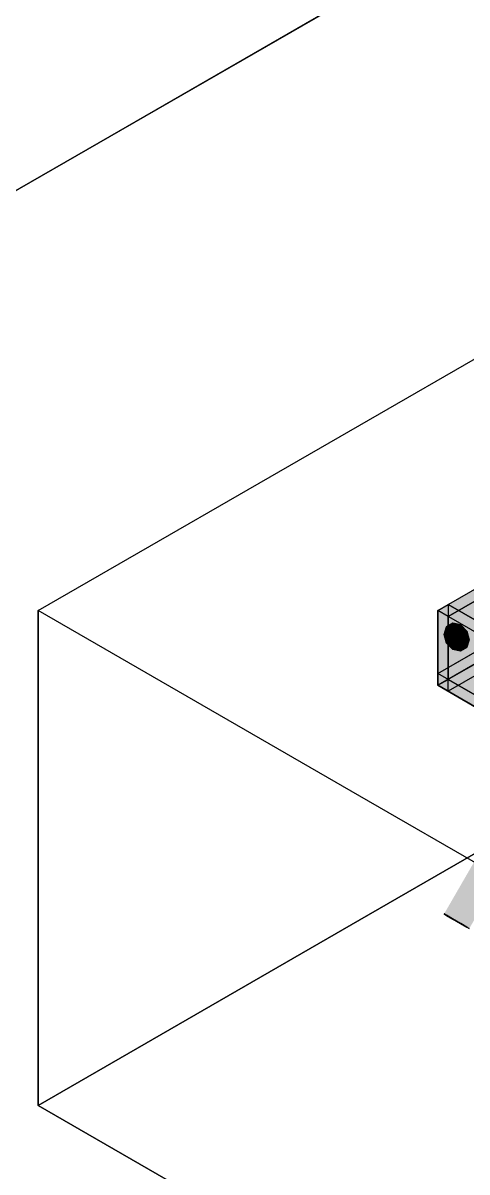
# Model space of a CAD drawing. Header units: metres. Extents: x 0 to 10.2, y 0 to 3.
# Drawn here: x 1.2541 to 1.4335, y 1.7981 to 2.2625 of the extents above; entities that cross this region are included whole.
import ezdxf

# ---------------------------------------------------------------- set-up
doc = ezdxf.new("R2010")
doc.units = ezdxf.units.M
doc.header["$LTSCALE"] = 0.25
doc.layers.add('ISO-ARISTAS', color=8, linetype='CONTINUOUS')
doc.layers.add('ISO-CONCRETO-SUP', color=254, linetype='CONTINUOUS', true_color=0xe8e8e8)

msp = doc.modelspace()

# ---------------------------------------------------------------- linework, layer by layer
at = {"layer": 'ISO-ARISTAS', "color": 250}
for p, q in [((1.65, 2.425), (1.28916, 2.21667)), ((1.28916, 2.21667), (1.65, 2.425)), ((1.28916, 2.21667), (0.92831, 2.00833)), ((0.92831, 2.00833), (1.28916, 2.21667)), ((1.39019, 2.1), (1.5201, 2.175)), ((1.39019, 2.1), (1.5201, 2.175)), ((1.26029, 2.025), (1.39019, 2.1)), ((1.26029, 2.025), (1.39019, 2.1)), ((1.42172, 2.025), (1.45976, 2.04697)), ((1.42172, 2.025), (1.45976, 2.04697)), ((1.42587, 2.0226), (1.46392, 2.04457)), ((1.46392, 2.04457), (1.42587, 2.0226)), ((1.26029, 1.925), (1.26029, 2.025)), ((1.39019, 1.95), (1.26029, 2.025)), ((1.39019, 1.95), (1.26029, 2.025)), ((1.26029, 2.025), (1.26029, 1.925)), ((1.42172, 2.025), (1.42587, 2.0274)), ((1.42172, 2.025), (1.42587, 2.0274)), ((1.42172, 1.9948), (1.42172, 2.025)), ((1.42587, 2.0226), (1.42172, 2.025)), ((1.42172, 1.9948), (1.42172, 2.025)), ((1.42587, 2.0226), (1.42172, 2.025)), ((1.42172, 2.025), (1.42172, 1.9948)), ((1.45976, 2.00303), (1.42172, 2.025)), ((1.42172, 2.025), (1.42172, 1.9948)), ((1.45976, 2.00303), (1.42172, 2.025)), ((1.42587, 2.0274), (1.42587, 1.9972)), ((1.46392, 2.00543), (1.42587, 2.0274)), ((1.42587, 2.0274), (1.42587, 1.9972)), ((1.42587, 2.0274), (1.46392, 2.00543)), ((1.42172, 1.9996), (1.45976, 2.02157)), ((1.42172, 1.9996), (1.45976, 2.02157)), ((1.42587, 1.9924), (1.42587, 2.0226)), ((1.42587, 1.9924), (1.42587, 2.0226)), ((1.42172, 1.9948), (1.45976, 2.01677)), ((1.45976, 2.01677), (1.42172, 1.9948)), ((1.42172, 1.9948), (1.45976, 2.01677)), ((1.45976, 2.01677), (1.42172, 1.9948)), ((1.42523, 2.01838), (1.42422, 2.01533)), ((1.42422, 2.01533), (1.42523, 2.01838)), ((1.4278, 2.01987), (1.42523, 2.01838)), ((1.42523, 2.01838), (1.4278, 2.01987)), ((1.43094, 2.01922), (1.4278, 2.01987)), ((1.4278, 2.01987), (1.43094, 2.01922)), ((1.43347, 2.01668), (1.43094, 2.01922)), ((1.43094, 2.01922), (1.43347, 2.01668)), ((1.4344, 2.01323), (1.43347, 2.01668)), ((1.43347, 2.01668), (1.4344, 2.01323)), ((1.42172, 1.9996), (1.44371, 2.0123)), ((1.42172, 1.9996), (1.44371, 2.0123)), ((1.42422, 2.01533), (1.42515, 2.01188)), ((1.42515, 2.01188), (1.42422, 2.01533)), ((1.42515, 2.01188), (1.42767, 2.00935)), ((1.42767, 2.00935), (1.42515, 2.01188)), ((1.46392, 2.01437), (1.42587, 1.9924)), ((1.46392, 2.01437), (1.42587, 1.9924)), ((1.43339, 2.01018), (1.4344, 2.01323)), ((1.4344, 2.01323), (1.43339, 2.01018)), ((1.44371, 2.0075), (1.42172, 1.9948)), ((1.42172, 1.9948), (1.44371, 2.0075)), ((1.42767, 2.00935), (1.43082, 2.0087)), ((1.43082, 2.0087), (1.42767, 2.00935)), ((1.43082, 2.0087), (1.43339, 2.01018)), ((1.43339, 2.01018), (1.43082, 2.0087)), ((1.42172, 1.9948), (1.42172, 1.9996)), ((1.42172, 1.9948), (1.42172, 1.9996)), ((1.44371, 1.9869), (1.42172, 1.9996)), ((1.45976, 1.97763), (1.42172, 1.9996)), ((1.44371, 1.9869), (1.42172, 1.9996)), ((1.42172, 1.9996), (1.42172, 1.9948)), ((1.45976, 1.97763), (1.42172, 1.9996)), ((1.42172, 1.9996), (1.42172, 1.9948)), ((1.42587, 1.9972), (1.42172, 1.9948)), ((1.42172, 1.9948), (1.42587, 1.9972)), ((1.42587, 1.9972), (1.46392, 1.97523)), ((1.42587, 1.9972), (1.46392, 1.97523)), ((1.42587, 1.9924), (1.42172, 1.9948)), ((1.44371, 1.9821), (1.42172, 1.9948)), ((1.45976, 1.97283), (1.42172, 1.9948)), ((1.42172, 1.9948), (1.44371, 1.9821)), ((1.42172, 1.9948), (1.42587, 1.9924)), ((1.45976, 1.97283), (1.42172, 1.9948)), ((1.42172, 1.9948), (1.45976, 1.97283)), ((1.42172, 1.9948), (1.45976, 1.97283)), ((1.5201, 1.975), (1.39019, 1.9)), ((1.39019, 1.9), (1.5201, 1.975)), ((1.5201, 1.875), (1.39019, 1.95)), ((1.5201, 1.875), (1.39019, 1.95)), ((1.26029, 1.825), (1.26029, 1.925)), ((1.26029, 1.925), (1.26029, 1.825)), ((1.39019, 1.9), (1.26029, 1.825)), ((1.26029, 1.825), (1.39019, 1.9)), ((1.42422, 1.90239), (1.42515, 1.90185)), ((1.42515, 1.90185), (1.42422, 1.90239)), ((1.42422, 1.90239), (1.42523, 1.90181)), ((1.42523, 1.90181), (1.42422, 1.90239)), ((1.42515, 1.90185), (1.42767, 1.90039)), ((1.42767, 1.90039), (1.42515, 1.90185)), ((1.42523, 1.90181), (1.4278, 1.90032)), ((1.4278, 1.90032), (1.42523, 1.90181)), ((1.42767, 1.90039), (1.43082, 1.89858)), ((1.43082, 1.89858), (1.42767, 1.90039)), ((1.4278, 1.90032), (1.43094, 1.89851)), ((1.43094, 1.89851), (1.4278, 1.90032)), ((1.43082, 1.89858), (1.43339, 1.89709)), ((1.43339, 1.89709), (1.43082, 1.89858)), ((1.43094, 1.89851), (1.43347, 1.89705)), ((1.43347, 1.89705), (1.43094, 1.89851)), ((1.43339, 1.89709), (1.4344, 1.89651)), ((1.4344, 1.89651), (1.43339, 1.89709)), ((1.43347, 1.89705), (1.4344, 1.89651)), ((1.4344, 1.89651), (1.43347, 1.89705)), ((1.39019, 1.75), (1.26029, 1.825)), ((1.26029, 1.825), (1.39019, 1.75))]:
    msp.add_line(p, q, dxfattribs=at)
at = {"layer": 'ISO-CONCRETO-SUP', "true_color": 0x657184}
for points in [[(1.45976, 2.01677), (1.42172, 1.9948), (1.45976, 2.04697), (1.42172, 2.025)], [(1.46392, 2.01437), (1.42587, 1.9924), (1.46392, 2.04457), (1.42587, 2.0226)], [(1.42587, 1.9972), (1.42172, 1.9948), (1.42587, 2.0274), (1.42172, 2.025)], [(1.45976, 2.01677), (1.42172, 1.9948), (1.45976, 2.02157), (1.42172, 1.9996)], [(1.44371, 2.0075), (1.42172, 1.9948), (1.44371, 2.0123), (1.42172, 1.9996)]]:
    msp.add_solid(points, dxfattribs=at)
at = {"layer": 'ISO-CONCRETO-SUP', "true_color": 0x7d8ca3}
for points in [[(1.45976, 2.04697), (1.46392, 2.04457), (1.42172, 2.025), (1.42587, 2.0226)], [(1.42587, 2.0274), (1.46392, 2.00543), (1.42172, 2.025), (1.45976, 2.00303)], [(1.45976, 2.02157), (1.48176, 2.00887), (1.42172, 1.9996), (1.44371, 1.9869)], [(1.45976, 2.01677), (1.46392, 2.01437), (1.42172, 1.9948), (1.42587, 1.9924)], [(1.45976, 2.01677), (1.48176, 2.00407), (1.42172, 1.9948), (1.44371, 1.9821)], [(1.44371, 2.0123), (1.48176, 1.99033), (1.42172, 1.9996), (1.45976, 1.97763)], [(1.44371, 2.0075), (1.48176, 1.98553), (1.42172, 1.9948), (1.45976, 1.97283)], [(1.42587, 1.9972), (1.46392, 1.97523), (1.42172, 1.9948), (1.45976, 1.97283)]]:
    msp.add_solid(points, dxfattribs=at)
at = {"layer": 'ISO-CONCRETO-SUP', "true_color": 0x888a8f}
for points in [[(1.47116, 2.0449), (1.47015, 2.04185), (1.42523, 2.01838), (1.42422, 2.01533)], [(1.47932, 2.0367), (1.48033, 2.03975), (1.43339, 2.01018), (1.4344, 2.01323)]]:
    msp.add_solid(points, dxfattribs=at)
at = {"layer": 'ISO-CONCRETO-SUP', "true_color": 0x75777b}
for points in [[(1.47373, 2.04638), (1.47116, 2.0449), (1.4278, 2.01987), (1.42523, 2.01838)], [(1.47675, 2.03522), (1.47932, 2.0367), (1.43082, 2.0087), (1.43339, 2.01018)]]:
    msp.add_solid(points, dxfattribs=at)
at = {"layer": 'ISO-CONCRETO-SUP', "true_color": 0x67686c}
for points in [[(1.47687, 2.04573), (1.47373, 2.04638), (1.43094, 2.01922), (1.4278, 2.01987)], [(1.4736, 2.03587), (1.47675, 2.03522), (1.42767, 2.00935), (1.43082, 2.0087)]]:
    msp.add_solid(points, dxfattribs=at)
at = {"layer": 'ISO-CONCRETO-SUP', "true_color": 0x7f8186}
for points in [[(1.47939, 2.0432), (1.47687, 2.04573), (1.43347, 2.01668), (1.43094, 2.01922)], [(1.47108, 2.0384), (1.4736, 2.03587), (1.42515, 2.01188), (1.42767, 2.00935)]]:
    msp.add_solid(points, dxfattribs=at)
at = {"layer": 'ISO-CONCRETO-SUP', "true_color": 0x8c8e93}
for points in [[(1.47015, 2.04185), (1.47108, 2.0384), (1.42422, 2.01533), (1.42515, 2.01188)], [(1.48033, 2.03975), (1.47939, 2.0432), (1.4344, 2.01323), (1.43347, 2.01668)]]:
    msp.add_solid(points, dxfattribs=at)
at = {"layer": 'ISO-CONCRETO-SUP', "true_color": 0x717e93}
for points in [[(1.42172, 1.9948), (1.42587, 1.9924), (1.42172, 2.025), (1.42587, 2.0226)], [(1.42172, 1.9948), (1.45976, 1.97283), (1.42172, 2.025), (1.45976, 2.00303)], [(1.42587, 1.9972), (1.46392, 1.97523), (1.42587, 2.0274), (1.46392, 2.00543)], [(1.42172, 1.9948), (1.44371, 1.9821), (1.42172, 1.9996), (1.44371, 1.9869)], [(1.42172, 1.9948), (1.45976, 1.97283), (1.42172, 1.9996), (1.45976, 1.97763)]]:
    msp.add_solid(points, dxfattribs=at)
at = {"layer": 'ISO-CONCRETO-SUP', "true_color": 0x989aa0}
for points in [[(1.42931, 2.01428), (1.42523, 2.01838), (1.42422, 2.01533)], [(1.42931, 2.01428), (1.4278, 2.01987), (1.42523, 2.01838)], [(1.42931, 2.01428), (1.43094, 2.01922), (1.4278, 2.01987)], [(1.42931, 2.01428), (1.43347, 2.01668), (1.43094, 2.01922)], [(1.42931, 2.01428), (1.4344, 2.01323), (1.43347, 2.01668)], [(1.42931, 2.01428), (1.42422, 2.01533), (1.42515, 2.01188)], [(1.42931, 2.01428), (1.42515, 2.01188), (1.42767, 2.00935)], [(1.42931, 2.01428), (1.42767, 2.00935), (1.43082, 2.0087)], [(1.42931, 2.01428), (1.43339, 2.01018), (1.4344, 2.01323)], [(1.42931, 2.01428), (1.43082, 2.0087), (1.43339, 2.01018)]]:
    msp.add_solid(points, dxfattribs=at)
at = {"layer": 'ISO-CONCRETO-SUP', "true_color": 0x646569}
for points in [[(1.47108, 1.9814), (1.47015, 1.98194), (1.42515, 1.90185), (1.42422, 1.90239)], [(1.47939, 1.9766), (1.48033, 1.97606), (1.43347, 1.89705), (1.4344, 1.89651)]]:
    msp.add_solid(points, dxfattribs=at)
at = {"layer": 'ISO-CONCRETO-SUP', "true_color": 0x87898e}
for points in [[(1.47015, 1.98194), (1.47116, 1.98136), (1.42422, 1.90239), (1.42523, 1.90181)], [(1.48033, 1.97606), (1.47932, 1.97664), (1.4344, 1.89651), (1.43339, 1.89709)]]:
    msp.add_solid(points, dxfattribs=at)
at = {"layer": 'ISO-CONCRETO-SUP', "true_color": 0x8d8e93}
for points in [[(1.4736, 1.97994), (1.47108, 1.9814), (1.42767, 1.90039), (1.42515, 1.90185)], [(1.47687, 1.97806), (1.47939, 1.9766), (1.43094, 1.89851), (1.43347, 1.89705)]]:
    msp.add_solid(points, dxfattribs=at)
at = {"layer": 'ISO-CONCRETO-SUP', "true_color": 0xa2a4aa}
for points in [[(1.47116, 1.98136), (1.47373, 1.97987), (1.42523, 1.90181), (1.4278, 1.90032)], [(1.47932, 1.97664), (1.47675, 1.97813), (1.43339, 1.89709), (1.43082, 1.89858)]]:
    msp.add_solid(points, dxfattribs=at)
at = {"layer": 'ISO-CONCRETO-SUP', "true_color": 0xa4a6ac}
for points in [[(1.47675, 1.97813), (1.4736, 1.97994), (1.43082, 1.89858), (1.42767, 1.90039)], [(1.47373, 1.97987), (1.47687, 1.97806), (1.4278, 1.90032), (1.43094, 1.89851)]]:
    msp.add_solid(points, dxfattribs=at)
at = {"layer": 'ISO-CONCRETO-SUP', "true_color": 0x6b6d71}
for points in [[(1.42931, 1.89945), (1.42515, 1.90185), (1.42422, 1.90239)], [(1.42931, 1.89945), (1.42422, 1.90239), (1.42523, 1.90181)], [(1.42931, 1.89945), (1.42767, 1.90039), (1.42515, 1.90185)], [(1.42931, 1.89945), (1.42523, 1.90181), (1.4278, 1.90032)], [(1.42931, 1.89945), (1.43082, 1.89858), (1.42767, 1.90039)], [(1.42931, 1.89945), (1.4278, 1.90032), (1.43094, 1.89851)], [(1.42931, 1.89945), (1.43339, 1.89709), (1.43082, 1.89858)], [(1.42931, 1.89945), (1.4344, 1.89651), (1.43339, 1.89709)], [(1.42931, 1.89945), (1.43347, 1.89705), (1.4344, 1.89651)], [(1.42931, 1.89945), (1.43094, 1.89851), (1.43347, 1.89705)]]:
    msp.add_solid(points, dxfattribs=at)

doc.saveas('drawing.dxf')
